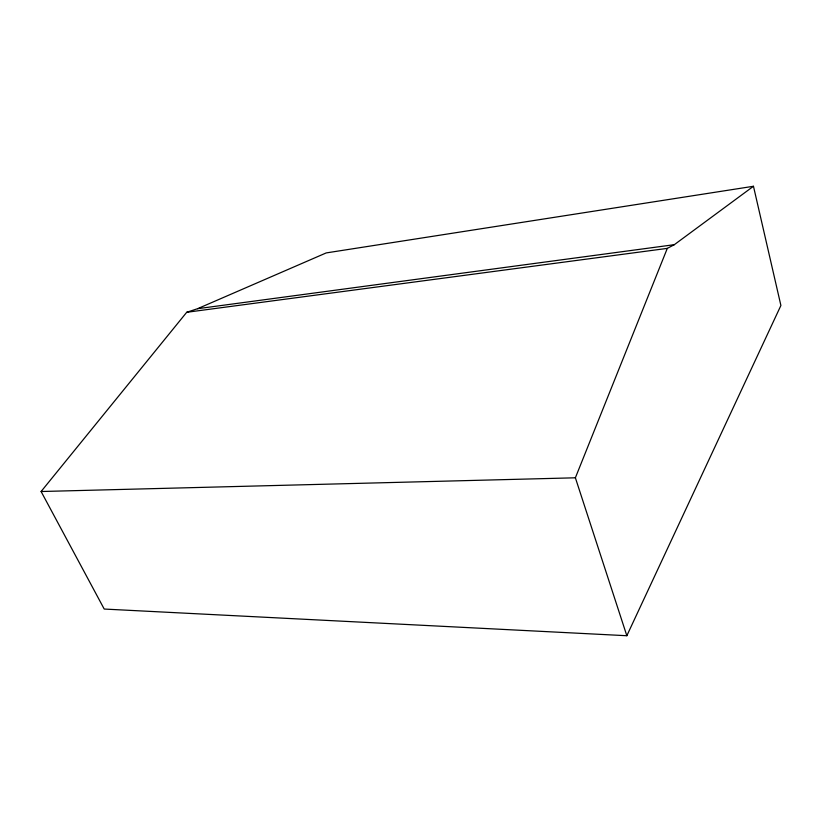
<?xml version="1.0" encoding="UTF-8"?>
<svg xmlns="http://www.w3.org/2000/svg" width="822" height="822" viewBox="0 0 822 822"><rect width="100%" height="100%" fill="white"/><g stroke="black" fill="none" stroke-linecap="round" stroke-linejoin="round"><path stroke-width="1.23" d="M626.837 635.725L575.379 477.798L667.31 248.378L674.328 244.679L753.466 186.275L780.9 305.486L626.837 635.725L104.219 609.051L41.1 491.515L186.717 312.288L197.568 308.702L326.211 252.919L753.466 186.275M197.568 308.702L674.328 244.679M186.717 312.288L667.31 248.378M41.1 491.515L575.379 477.798"/></g></svg>
